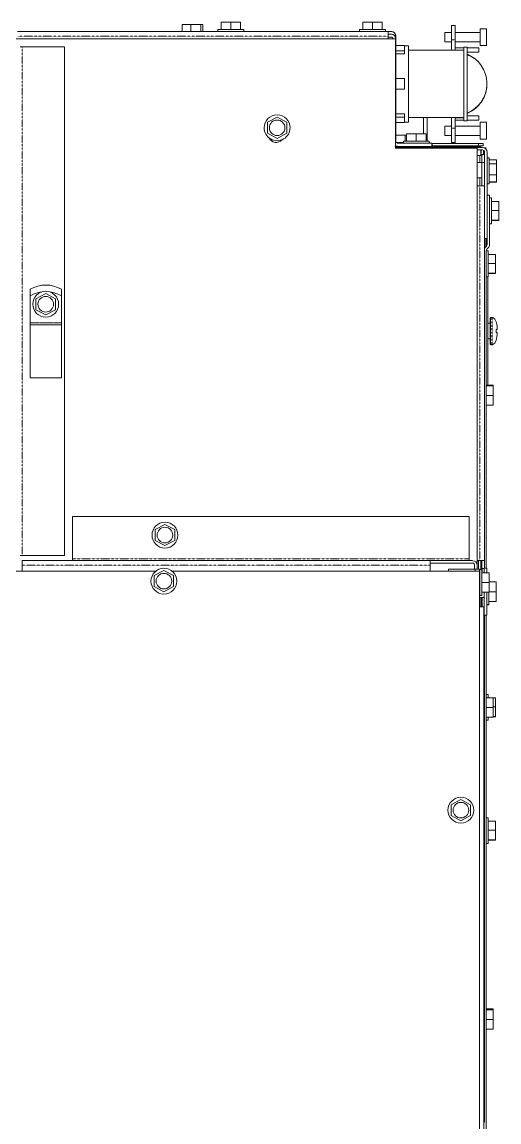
# Model space of a CAD drawing. Header units: millimetres. Extents: x 60499 to 556746, y 248297 to 497145.
# Drawn here: x 345901 to 352317, y 482103 to 496911 of the extents above; entities that cross this region are included whole.
import ezdxf

# ---------------------------------------------------------------- set-up
doc = ezdxf.new("R2010")
doc.units = ezdxf.units.MM
doc.linetypes.add('PHANTOM', pattern=[20, 10, -2, 2, -2, 2, -2])

msp = doc.modelspace()

# ---------------------------------------------------------------- linework, layer by layer
at = {"color": 7, "lineweight": 13, "ltscale": 0.003487}
msp.add_line((348056, 496878), (348173, 496878), dxfattribs=at)
at = {"color": 7, "lineweight": 13, "ltscale": 0.002843}
for p, q in [((348056, 496783), (348056, 496878)), ((348173, 496783), (348173, 496878)), ((348308, 496783), (348308, 496878)), ((348333, 496783), (348333, 496878))]:
    msp.add_line(p, q, dxfattribs=at)
at = {"color": 7, "lineweight": 13, "ltscale": 0.004004}
msp.add_line((348173, 496878), (348308, 496878), dxfattribs=at)
at = {"color": 7, "lineweight": 13, "ltscale": 0.000761738}
msp.add_line((348308, 496878), (348333, 496878), dxfattribs=at)
at = {"color": 7, "lineweight": 13, "ltscale": 0.0039}
for p, q in [((348579, 496911), (348710, 496911)), ((348710, 496911), (348841, 496911)), ((352241, 492013), (352241, 491882)), ((352241, 491882), (352241, 491751)), ((352185, 489497), (352185, 489366)), ((352185, 489366), (352185, 489235)), ((352281, 489373), (352281, 489242)), ((352281, 489242), (352281, 489111)), ((352241, 487814), (352241, 487683)), ((352241, 487683), (352241, 487552)), ((352241, 483615), (352241, 483484)), ((352241, 483484), (352241, 483353))]:
    msp.add_line(p, q, dxfattribs=at)
at = {"color": 7, "lineweight": 13, "ltscale": 0.003}
for p, q in [((348579, 496811), (348579, 496911)), ((348710, 496811), (348710, 496911)), ((348841, 496811), (348841, 496911)), ((350485, 496811), (350485, 496911)), ((350485, 496811), (350485, 496911)), ((350485, 496811), (350485, 496911)), ((350485, 496811), (350485, 496911)), ((350616, 496811), (350616, 496911)), ((350747, 496811), (350747, 496911)), ((351074, 495306), (351074, 495407)), ((351074, 495306), (351074, 495407)), ((351074, 495306), (351074, 495407)), ((351074, 495306), (351074, 495407)), ((351205, 495306), (351205, 495407)), ((351336, 495306), (351336, 495407)), ((352183, 495057), (352284, 495057)), ((352183, 495056), (352284, 495056)), ((352183, 495003), (352284, 495003)), ((352183, 494856), (352284, 494856)), ((352183, 494758), (352284, 494758)), ((352183, 494757), (352284, 494757)), ((352216, 494495), (352317, 494495)), ((352216, 494375), (352317, 494375)), ((352216, 494243), (352317, 494243)), ((352216, 494240), (352317, 494240)), ((352172, 493782), (352272, 493782)), ((352172, 493662), (352272, 493662)), ((352172, 493530), (352272, 493530)), ((352172, 493528), (352272, 493528)), ((352085, 489497), (352185, 489497)), ((352085, 489366), (352185, 489366)), ((352085, 489235), (352185, 489235)), ((352085, 489235), (352185, 489235)), ((352181, 489111), (352281, 489111)), ((352172, 486152), (352272, 486152)), ((352172, 486152), (352272, 486152)), ((352172, 486032), (352272, 486032)), ((352172, 485900), (352272, 485900)), ((352172, 485898), (352272, 485898))]:
    msp.add_line(p, q, dxfattribs=at)
at = {"color": 7, "lineweight": 13, "ltscale": 0.003901}
for p, q in [((350485, 496911), (350616, 496911)), ((351074, 495407), (351205, 495407))]:
    msp.add_line(p, q, dxfattribs=at)
at = {"color": 7, "lineweight": 13, "ltscale": 2.28281e-06}
for p, q in [((350485, 496911), (350485, 496911)), ((351074, 495407), (351074, 495407))]:
    msp.add_line(p, q, dxfattribs=at)
at = {"color": 7, "lineweight": 13, "ltscale": 0.003899}
for p, q in [((350616, 496911), (350747, 496911)), ((351205, 495407), (351336, 495407))]:
    msp.add_line(p, q, dxfattribs=at)
at = {"color": 7, "lineweight": 13, "ltscale": 0.00575}
for p, q in [((351680, 496671), (351680, 496864)), ((351728, 496864), (351728, 496671)), ((351680, 495290), (351680, 495484)), ((351728, 495484), (351728, 495290))]:
    msp.add_line(p, q, dxfattribs=at)
at = {"color": 7, "lineweight": 13, "ltscale": 0.00144}
for p, q in [((351680, 496864), (351728, 496864)), ((351728, 495290), (351680, 495290))]:
    msp.add_line(p, q, dxfattribs=at)
at = {"color": 7, "lineweight": 13, "ltscale": 0.003375}
for p, q in [((352064, 496707), (352064, 496821)), ((352148, 496707), (352148, 496821)), ((352064, 496594), (352064, 496707)), ((352148, 496594), (352148, 496707)), ((352064, 495561), (352064, 495447)), ((352148, 495561), (352148, 495447)), ((352064, 495447), (352064, 495334)), ((352148, 495447), (352148, 495334))]:
    msp.add_line(p, q, dxfattribs=at)
at = {"color": 7, "lineweight": 13, "ltscale": 0.0025}
for p, q in [((352148, 496821), (352064, 496821)), ((352148, 496594), (352064, 496594)), ((352064, 495561), (352148, 495561)), ((352064, 495334), (352148, 495334))]:
    msp.add_line(p, q, dxfattribs=at)
at = {"color": 7, "lineweight": 13, "ltscale": 0.03937}
for p, q in [((350923, 496683), (345758, 496683)), ((345841, 496782), (350826, 496782)), ((350923, 495214), (350923, 496683)), ((350931, 496683), (350931, 495304)), ((346472, 496576), (346472, 489731)), ((351846, 495582), (351846, 496573)), ((351888, 495582), (351888, 496573)), ((352023, 495214), (350923, 495214)), ((352095, 495222), (351002, 495222)), ((352023, 489601), (352023, 495214)), ((352124, 495159), (352124, 493997)), ((352157, 493997), (352157, 495159)), ((352121, 494707), (352121, 489661)), ((352190, 493914), (352190, 494578)), ((352146, 489557), (352146, 493833)), ((352169, 492024), (352169, 493481)), ((346581, 490256), (351918, 490256)), ((345901, 489660), (351393, 489660)), ((347699, 489518), (328928, 489518)), ((352057, 489518), (347920, 489518)), ((352057, 477875), (352057, 489518)), ((352112, 489040), (352112, 480872)), ((352121, 488822), (352121, 482103)), ((352146, 481998), (352146, 488927))]:
    msp.add_line(p, q, dxfattribs=at)
at = {"color": 7, "linetype": 'PHANTOM', "lineweight": 13, "ltscale": 0.03937}
for p, q in [((345841, 496720), (350826, 496720)), ((345901, 496576), (345901, 489731)), ((352059, 494707), (352059, 489661)), ((345901, 489600), (351393, 489600)), ((346581, 489686), (351918, 489686))]:
    msp.add_line(p, q, dxfattribs=at)
at = {"color": 7, "lineweight": 13, "ltscale": 0.01035}
for p, q in [((348884, 496811), (348536, 496811)), ((350790, 496811), (350442, 496811)), ((351379, 495306), (351032, 495306)), ((352085, 489192), (352085, 489540))]:
    msp.add_line(p, q, dxfattribs=at)
at = {"color": 7, "lineweight": 13, "ltscale": 0.000774954}
for p, q in [((348536, 496784), (348536, 496811)), ((348884, 496784), (348884, 496811)), ((350442, 496784), (350442, 496811)), ((350442, 496784), (350442, 496811)), ((350790, 496784), (350790, 496811)), ((345875, 496576), (345901, 496576)), ((352146, 493829), (352172, 493829)), ((352146, 493481), (352172, 493481)), ((346010, 492834), (346010, 492860)), ((346430, 492834), (346430, 492860)), ((345875, 489731), (345901, 489731)), ((352153, 489067), (352179, 489067)), ((352155, 489068), (352181, 489068)), ((352146, 487859), (352172, 487859)), ((352146, 487512), (352172, 487512)), ((352146, 486199), (352172, 486199)), ((352146, 486199), (352172, 486199)), ((352146, 485851), (352172, 485851))]:
    msp.add_line(p, q, dxfattribs=at)
at = {"color": 7, "lineweight": 13, "ltscale": 0.001516}
for p, q in [((348587, 496784), (348536, 496784)), ((348884, 496784), (348833, 496784)), ((352058, 489192), (352058, 489243)), ((352155, 489068), (352155, 489119))]:
    msp.add_line(p, q, dxfattribs=at)
at = {"color": 7, "lineweight": 13, "ltscale": 6.24769e-05}
for p, q in [((348536, 496784), (348536, 496782)), ((348587, 496784), (348587, 496782)), ((348660, 496784), (348660, 496782)), ((348701, 496784), (348701, 496782)), ((348710, 496784), (348710, 496782)), ((348718, 496784), (348718, 496782)), ((348760, 496784), (348760, 496782)), ((348833, 496784), (348833, 496782)), ((348884, 496784), (348884, 496782)), ((350442, 496784), (350442, 496782)), ((350442, 496784), (350442, 496782)), ((350493, 496784), (350493, 496782)), ((350566, 496784), (350566, 496782)), ((350608, 496784), (350608, 496782)), ((350616, 496784), (350616, 496782)), ((350624, 496784), (350624, 496782)), ((350666, 496784), (350666, 496782)), ((350739, 496784), (350739, 496782)), ((350790, 496784), (350790, 496782)), ((351031, 495280), (351031, 495278)), ((351032, 495280), (351032, 495278)), ((351082, 495280), (351082, 495278)), ((351155, 495280), (351155, 495278)), ((351197, 495280), (351197, 495278)), ((351205, 495280), (351205, 495278)), ((351214, 495280), (351214, 495278)), ((351255, 495280), (351255, 495278)), ((351328, 495280), (351328, 495278)), ((351379, 495280), (351379, 495278)), ((352058, 489540), (352056, 489540)), ((352058, 489489), (352056, 489489)), ((352058, 489416), (352056, 489416)), ((352058, 489374), (352056, 489374)), ((352058, 489366), (352056, 489366)), ((352058, 489358), (352056, 489358)), ((352058, 489316), (352056, 489316)), ((352058, 489243), (352056, 489243)), ((352058, 489192), (352056, 489192))]:
    msp.add_line(p, q, dxfattribs=at)
at = {"color": 7, "lineweight": 13, "ltscale": 0.003659}
for p, q in [((348710, 496784), (348587, 496784)), ((348833, 496784), (348710, 496784)), ((350739, 496784), (350616, 496784)), ((351328, 495280), (351205, 495280)), ((352058, 489366), (352058, 489489)), ((352058, 489243), (352058, 489366))]:
    msp.add_line(p, q, dxfattribs=at)
at = {"color": 7, "lineweight": 13, "ltscale": 0.001518}
for p, q in [((350493, 496784), (350442, 496784)), ((350493, 496782), (350442, 496782)), ((351082, 495280), (351032, 495280)), ((351082, 495278), (351032, 495278))]:
    msp.add_line(p, q, dxfattribs=at)
at = {"color": 7, "lineweight": 13, "ltscale": 0.00366}
for p, q in [((350616, 496784), (350493, 496784)), ((351205, 495280), (351082, 495280))]:
    msp.add_line(p, q, dxfattribs=at)
at = {"color": 7, "lineweight": 13, "ltscale": 0.002172}
for p, q in [((350566, 496782), (350493, 496782)), ((351155, 495278), (351082, 495278))]:
    msp.add_line(p, q, dxfattribs=at)
at = {"color": 7, "lineweight": 13, "ltscale": 0.000248706}
for p, q in [((350616, 496782), (350608, 496782)), ((351205, 495278), (351197, 495278))]:
    msp.add_line(p, q, dxfattribs=at)
at = {"color": 7, "lineweight": 13, "ltscale": 0.000245703}
for p, q in [((350624, 496782), (350616, 496782)), ((351214, 495278), (351205, 495278))]:
    msp.add_line(p, q, dxfattribs=at)
at = {"color": 7, "lineweight": 13, "ltscale": 0.002174}
for p, q in [((350739, 496782), (350666, 496782)), ((351328, 495278), (351255, 495278))]:
    msp.add_line(p, q, dxfattribs=at)
at = {"color": 7, "lineweight": 13, "ltscale": 0.001514}
for p, q in [((350790, 496784), (350739, 496784)), ((350790, 496782), (350739, 496782)), ((351379, 495280), (351328, 495280)), ((351379, 495278), (351328, 495278))]:
    msp.add_line(p, q, dxfattribs=at)
at = {"color": 7, "lineweight": 13, "ltscale": 0.00126}
for p, q in [((350826, 496782), (350868, 496782)), ((350826, 496749), (350868, 496749))]:
    msp.add_line(p, q, dxfattribs=at)
at = {"color": 7, "lineweight": 13, "ltscale": 0.00115}
for p, q in [((350864, 496749), (350826, 496749)), ((350864, 496709), (350826, 496709))]:
    msp.add_line(p, q, dxfattribs=at)
at = {"color": 7, "lineweight": 13, "ltscale": 0.001087}
msp.add_line((350826, 496683), (350826, 496720), dxfattribs=at)
at = {"color": 7, "lineweight": 13, "ltscale": 0.000922376}
msp.add_line((350931, 496689), (350931, 496720), dxfattribs=at)
at = {"color": 7, "lineweight": 13, "ltscale": 0.001875}
for p, q in [((351588, 496707), (351588, 496770)), ((351588, 496644), (351588, 496707)), ((351588, 495510), (351588, 495447)), ((351588, 495447), (351588, 495384))]:
    msp.add_line(p, q, dxfattribs=at)
at = {"color": 7, "lineweight": 13, "ltscale": 0.002735}
for p, q in [((351680, 496770), (351588, 496770)), ((351680, 496644), (351588, 496644)), ((351588, 495510), (351680, 495510)), ((351588, 495384), (351680, 495384))]:
    msp.add_line(p, q, dxfattribs=at)
at = {"color": 7, "lineweight": 13, "ltscale": 0.004173}
for p, q in [((351680, 496671), (351680, 496531)), ((351680, 495624), (351680, 495484))]:
    msp.add_line(p, q, dxfattribs=at)
at = {"color": 7, "linetype": 'PHANTOM', "lineweight": 13, "ltscale": 0.00144}
for p, q in [((351728, 496671), (351680, 496671)), ((351680, 495484), (351728, 495484))]:
    msp.add_line(p, q, dxfattribs=at)
at = {"color": 7, "lineweight": 13, "ltscale": 0.01}
for p, q in [((352064, 496770), (351728, 496770)), ((352064, 496644), (351728, 496644)), ((351728, 495510), (352064, 495510)), ((351728, 495384), (352064, 495384))]:
    msp.add_line(p, q, dxfattribs=at)
at = {"color": 7, "lineweight": 13, "ltscale": 0.00315}
for p, q in [((351728, 496565), (351728, 496671)), ((351728, 495484), (351728, 495589))]:
    msp.add_line(p, q, dxfattribs=at)
at = {"color": 7, "lineweight": 13, "ltscale": 0.016985}
for p, q in [((345901, 496576), (346472, 496576)), ((346581, 489686), (346581, 490256)), ((351918, 490256), (351918, 489686)), ((346472, 489731), (345901, 489731)), ((351393, 489660), (351963, 489660)), ((351393, 489626), (351963, 489626))]:
    msp.add_line(p, q, dxfattribs=at)
at = {"color": 7, "lineweight": 13, "ltscale": 0.0035}
for p, q in [((351048, 496596), (350931, 496596)), ((351048, 496596), (350931, 496596)), ((351048, 496525), (350931, 496525)), ((350931, 496481), (351048, 496481)), ((351048, 496149), (350931, 496149)), ((351048, 496006), (350931, 496006)), ((351048, 495674), (350931, 495674)), ((351048, 495630), (350931, 495630)), ((351048, 495559), (350931, 495559))]:
    msp.add_line(p, q, dxfattribs=at)
at = {"color": 7, "lineweight": 13, "ltscale": 0.002125}
for p, q in [((351048, 496525), (351048, 496596)), ((351048, 495559), (351048, 495630))]:
    msp.add_line(p, q, dxfattribs=at)
at = {"color": 7, "lineweight": 13, "ltscale": 0.0015}
for p, q in [((351099, 496590), (351048, 496590)), ((351099, 495565), (351048, 495565))]:
    msp.add_line(p, q, dxfattribs=at)
at = {"color": 7, "lineweight": 13, "ltscale": 0.001299}
for p, q in [((351048, 496481), (351048, 496525)), ((351048, 495630), (351048, 495674))]:
    msp.add_line(p, q, dxfattribs=at)
at = {"color": 7, "lineweight": 13, "ltscale": 0.018159}
msp.add_line((351099, 496590), (351099, 495980), dxfattribs=at)
at = {"color": 7, "lineweight": 13, "ltscale": 0.01875}
for p, q in [((351099, 496531), (351728, 496531)), ((351099, 495624), (351728, 495624))]:
    msp.add_line(p, q, dxfattribs=at)
at = {"color": 7, "lineweight": 13, "ltscale": 0.001}
for p, q in [((351728, 496532), (351728, 496565)), ((351728, 495623), (351728, 495589)), ((352043, 495277), (352043, 495243)), ((352103, 495277), (352103, 495243))]:
    msp.add_line(p, q, dxfattribs=at)
at = {"color": 7, "lineweight": 13, "ltscale": 0.003495}
for p, q in [((351846, 496565), (351728, 496565)), ((351728, 496531), (351846, 496531)), ((351846, 495624), (351728, 495624)), ((351728, 495589), (351846, 495589))]:
    msp.add_line(p, q, dxfattribs=at)
at = {"color": 7, "lineweight": 13, "ltscale": 0.001023}
for p, q in [((351728, 496565), (351728, 496531)), ((351728, 495624), (351728, 495589))]:
    msp.add_line(p, q, dxfattribs=at)
at = {"color": 7, "lineweight": 13, "ltscale": 2.25878e-05}
for p, q in [((351728, 496532), (351728, 496531)), ((351728, 495624), (351728, 495623))]:
    msp.add_line(p, q, dxfattribs=at)
at = {"color": 7, "lineweight": 13, "ltscale": 0.003498}
msp.add_line((351846, 496532), (351728, 496532), dxfattribs=at)
at = {"color": 7, "lineweight": 13, "ltscale": 0.00125}
for p, q in [((351846, 496573), (351888, 496573)), ((351888, 495582), (351846, 495582))]:
    msp.add_line(p, q, dxfattribs=at)
at = {"color": 7, "lineweight": 13, "ltscale": 0.003376}
msp.add_line((352001, 496565), (351888, 496565), dxfattribs=at)
at = {"color": 7, "lineweight": 13, "ltscale": 0.004745}
for p, q in [((352047, 496565), (351888, 496565)), ((351888, 496505), (352047, 496505)), ((352047, 495650), (351888, 495650)), ((351888, 495589), (352047, 495589))]:
    msp.add_line(p, q, dxfattribs=at)
at = {"color": 7, "lineweight": 13, "ltscale": 0.001794}
for p, q in [((352047, 496565), (352047, 496505)), ((352047, 495650), (352047, 495589))]:
    msp.add_line(p, q, dxfattribs=at)
at = {"color": 7, "lineweight": 13, "ltscale": 0.00425}
msp.add_line((351048, 496149), (351048, 496006), dxfattribs=at)
at = {"color": 7, "lineweight": 13, "ltscale": 0.00052498}
msp.add_line((352156, 496077), (352156, 496095), dxfattribs=at)
at = {"color": 7, "lineweight": 13, "ltscale": 0.000955781}
msp.add_line((352156, 496095), (352156, 496063), dxfattribs=at)
at = {"color": 7, "lineweight": 13, "ltscale": 0.000430974}
msp.add_line((352156, 496063), (352156, 496077), dxfattribs=at)
at = {"color": 7, "lineweight": 13, "ltscale": 0.012341}
msp.add_line((351099, 495980), (351099, 495565), dxfattribs=at)
at = {"color": 7, "lineweight": 13, "ltscale": 0.004405}
for p, q in [((349333, 495629), (349202, 495561)), ((349202, 495561), (349202, 495413)), ((349202, 495561), (349202, 495413)), ((349464, 495561), (349333, 495629)), ((349464, 495413), (349464, 495561)), ((349202, 495413), (349333, 495344)), ((349333, 495344), (349464, 495413)), ((346220, 493255), (346089, 493186)), ((346089, 493186), (346089, 493038)), ((346351, 493186), (346220, 493255)), ((346351, 493038), (346351, 493186)), ((346089, 493038), (346220, 492969)), ((346220, 492969), (346351, 493038)), ((347824, 490147), (347693, 490078)), ((347693, 490078), (347693, 489930)), ((347955, 490078), (347824, 490147)), ((347955, 489930), (347955, 490078)), ((347693, 489930), (347824, 489862)), ((347824, 489862), (347955, 489930)), ((347810, 489527), (347679, 489458)), ((347679, 489458), (347679, 489310)), ((347941, 489458), (347810, 489527)), ((347941, 489310), (347941, 489458)), ((347679, 489310), (347810, 489241)), ((347810, 489241), (347941, 489310)), ((351805, 486444), (351674, 486375)), ((351674, 486375), (351674, 486227)), ((351936, 486375), (351805, 486444)), ((351936, 486227), (351936, 486375)), ((351674, 486227), (351805, 486158)), ((351805, 486158), (351936, 486227))]:
    msp.add_line(p, q, dxfattribs=at)
at = {"color": 7, "lineweight": 13, "ltscale": 0.006462}
msp.add_line((351301, 495407), (351301, 495624), dxfattribs=at)
at = {"color": 7, "lineweight": 13, "ltscale": 0.006463}
msp.add_line((351303, 495407), (351303, 495624), dxfattribs=at)
at = {"color": 7, "lineweight": 13, "ltscale": 0.008667}
msp.add_line((351353, 495333), (351353, 495624), dxfattribs=at)
at = {"color": 7, "lineweight": 13, "ltscale": 0.003496}
msp.add_line((351728, 495623), (351846, 495623), dxfattribs=at)
at = {"color": 7, "lineweight": 13, "ltscale": 0.003763}
msp.add_line((350931, 495388), (351057, 495388), dxfattribs=at)
at = {"color": 7, "lineweight": 13, "ltscale": 0.002458}
msp.add_line((351057, 495306), (351057, 495388), dxfattribs=at)
at = {"color": 7, "lineweight": 13, "ltscale": 0.000509608}
msp.add_line((351057, 495388), (351074, 495388), dxfattribs=at)
at = {"color": 7, "lineweight": 13, "ltscale": 0.000282648}
msp.add_line((351336, 495388), (351346, 495388), dxfattribs=at)
at = {"color": 7, "lineweight": 13, "ltscale": 0.002445}
msp.add_line((351346, 495306), (351346, 495388), dxfattribs=at)
at = {"color": 7, "lineweight": 13, "ltscale": 0.000449473}
msp.add_line((350938, 495229), (350923, 495229), dxfattribs=at)
at = {"color": 7, "lineweight": 13, "ltscale": 0.002376}
msp.add_line((351002, 495222), (350923, 495222), dxfattribs=at)
at = {"color": 7, "lineweight": 13, "ltscale": 0.00283}
msp.add_line((351031, 495288), (350936, 495288), dxfattribs=at)
at = {"color": 7, "lineweight": 13, "ltscale": 0.01365}
for p, q in [((350957, 495278), (351415, 495278)), ((350957, 495237), (351415, 495237))]:
    msp.add_line(p, q, dxfattribs=at)
at = {"color": 7, "lineweight": 13, "ltscale": 0.004944}
msp.add_line((350960, 495226), (351126, 495226), dxfattribs=at)
at = {"color": 7, "lineweight": 13, "ltscale": 0.000118706}
msp.add_line((350965, 495222), (350965, 495226), dxfattribs=at)
at = {"color": 7, "lineweight": 13, "ltscale": 0.000119788}
msp.add_line((350978, 495226), (350978, 495222), dxfattribs=at)
at = {"color": 7, "lineweight": 13, "ltscale": 0.000249667}
msp.add_line((351002, 495222), (351002, 495214), dxfattribs=at)
at = {"color": 7, "lineweight": 13, "ltscale": 0.000775074}
for p, q in [((351031, 495280), (351031, 495306)), ((351032, 495280), (351032, 495306)), ((351379, 495280), (351379, 495306)), ((346581, 489660), (346581, 489686)), ((351918, 489660), (351918, 489686))]:
    msp.add_line(p, q, dxfattribs=at)
at = {"color": 7, "lineweight": 13, "ltscale": 0.000462449}
for p, q in [((351126, 495237), (351126, 495222)), ((351126, 495237), (351126, 495222)), ((351285, 495237), (351285, 495222))]:
    msp.add_line(p, q, dxfattribs=at)
at = {"color": 7, "lineweight": 13, "ltscale": 0.004091}
msp.add_line((351285, 495226), (351422, 495226), dxfattribs=at)
at = {"color": 7, "lineweight": 13, "ltscale": 0.000112579}
for p, q in [((351294, 495226), (351294, 495222)), ((351353, 495222), (351353, 495226))]:
    msp.add_line(p, q, dxfattribs=at)
at = {"color": 7, "lineweight": 13, "ltscale": 0.000117625}
msp.add_line((351301, 495222), (351301, 495226), dxfattribs=at)
at = {"color": 7, "lineweight": 13, "ltscale": 0.000112699}
msp.add_line((351303, 495222), (351303, 495226), dxfattribs=at)
at = {"color": 7, "lineweight": 13, "ltscale": 0.000218189}
msp.add_line((351346, 495333), (351353, 495333), dxfattribs=at)
at = {"color": 7, "lineweight": 13, "ltscale": 0.000795139}
msp.add_line((351353, 495306), (351353, 495333), dxfattribs=at)
at = {"color": 7, "lineweight": 13, "ltscale": 0.00028397}
msp.add_line((351389, 495287), (351379, 495287), dxfattribs=at)
at = {"color": 7, "lineweight": 13, "ltscale": 0.000282468}
msp.add_line((351389, 495278), (351389, 495287), dxfattribs=at)
at = {"color": 7, "lineweight": 13, "ltscale": 0.0012}
for p, q in [((351415, 495237), (351415, 495278)), ((352172, 487512), (352172, 487552))]:
    msp.add_line(p, q, dxfattribs=at)
at = {"color": 7, "lineweight": 13, "ltscale": 0.018681}
msp.add_line((352043, 495277), (351415, 495277), dxfattribs=at)
at = {"color": 7, "lineweight": 13, "ltscale": 0.000202029}
msp.add_line((351415, 495259), (351422, 495259), dxfattribs=at)
at = {"color": 7, "lineweight": 13, "ltscale": 0.000990019}
for p, q in [((351422, 495259), (351422, 495226)), ((352121, 495127), (352088, 495127)), ((352121, 495022), (352088, 495022)), ((352157, 494578), (352190, 494578))]:
    msp.add_line(p, q, dxfattribs=at)
at = {"color": 7, "lineweight": 13, "ltscale": 0.018479}
msp.add_line((351422, 495243), (352043, 495243), dxfattribs=at)
at = {"color": 7, "lineweight": 13, "ltscale": 8.99908e-05}
msp.add_line((351440, 495231), (351440, 495234), dxfattribs=at)
at = {"color": 7, "lineweight": 13, "ltscale": 0.016975}
for p, q in [((352011, 495234), (351440, 495234)), ((352011, 495231), (351440, 495231))]:
    msp.add_line(p, q, dxfattribs=at)
at = {"color": 7, "lineweight": 13, "ltscale": 0.000275379}
msp.add_line((351440, 495222), (351440, 495231), dxfattribs=at)
at = {"color": 7, "linetype": 'PHANTOM', "lineweight": 13, "ltscale": 0.000275379}
msp.add_line((352011, 495231), (352011, 495222), dxfattribs=at)
at = {"color": 7, "lineweight": 13, "ltscale": 0.00186}
msp.add_line((352011, 495231), (352073, 495231), dxfattribs=at)
at = {"color": 7, "lineweight": 13, "ltscale": 4.95224e-05}
msp.add_line((352024, 495233), (352023, 495231), dxfattribs=at)
at = {"color": 7, "lineweight": 13, "ltscale": 0.002136}
msp.add_line((352095, 495189), (352023, 495189), dxfattribs=at)
at = {"color": 7, "lineweight": 13, "ltscale": 0.000354557}
msp.add_line((352029, 495232), (352029, 495243), dxfattribs=at)
at = {"color": 7, "lineweight": 13, "ltscale": 0.0018}
for p, q in [((352043, 495277), (352103, 495277)), ((352043, 495243), (352103, 495243))]:
    msp.add_line(p, q, dxfattribs=at)
at = {"color": 7, "lineweight": 13, "ltscale": 0.000275383}
msp.add_line((352073, 495222), (352073, 495231), dxfattribs=at)
at = {"color": 7, "lineweight": 13, "ltscale": 0.000509668}
msp.add_line((352073, 495172), (352073, 495189), dxfattribs=at)
at = {"color": 7, "linetype": 'PHANTOM', "lineweight": 13, "ltscale": 0.002194}
msp.add_line((352077, 495188), (352077, 495115), dxfattribs=at)
at = {"color": 7, "lineweight": 13, "ltscale": 0.000668683}
msp.add_line((352140, 495217), (352118, 495217), dxfattribs=at)
at = {"color": 7, "lineweight": 13, "ltscale": 0.000458364}
msp.add_line((352140, 495217), (352140, 495202), dxfattribs=at)
at = {"color": 7, "lineweight": 13, "ltscale": 0.001111}
msp.add_line((352060, 495115), (352023, 495115), dxfattribs=at)
at = {"color": 7, "lineweight": 13, "ltscale": 0.000834968}
msp.add_line((352088, 495115), (352060, 495115), dxfattribs=at)
at = {"color": 7, "linetype": 'PHANTOM', "lineweight": 13, "ltscale": 0.002841}
msp.add_line((352060, 495020), (352060, 495115), dxfattribs=at)
at = {"color": 7, "lineweight": 13, "ltscale": 0.001684}
msp.add_line((352073, 495172), (352073, 495115), dxfattribs=at)
at = {"color": 7, "lineweight": 13, "ltscale": 0.000352033}
msp.add_line((352087, 495115), (352087, 495127), dxfattribs=at)
at = {"color": 7, "lineweight": 13, "ltscale": 4.92607e-05}
msp.add_line((352088, 495127), (352087, 495127), dxfattribs=at)
at = {"color": 7, "lineweight": 13, "ltscale": 0.003125}
for p, q in [((352088, 495022), (352088, 495127)), ((352121, 495022), (352121, 495127)), ((352088, 489556), (352088, 489661)), ((352121, 489556), (352121, 489661)), ((352121, 488822), (352121, 488927))]:
    msp.add_line(p, q, dxfattribs=at)
at = {"color": 7, "lineweight": 13, "ltscale": 0.001732}
msp.add_line((352107, 495185), (352107, 495127), dxfattribs=at)
at = {"color": 7, "lineweight": 13, "ltscale": 3.96488e-05}
msp.add_line((352123, 495115), (352121, 495115), dxfattribs=at)
at = {"color": 7, "lineweight": 13, "ltscale": 0.001312}
msp.add_line((352122, 495159), (352122, 495115), dxfattribs=at)
at = {"color": 7, "lineweight": 13, "ltscale": 0.003828}
msp.add_line((352123, 495115), (352123, 494986), dxfattribs=at)
at = {"color": 7, "lineweight": 13, "ltscale": 0.000775014}
for p, q in [((352157, 495081), (352183, 495081)), ((352157, 495081), (352183, 495081)), ((352157, 494733), (352183, 494733)), ((352190, 494542), (352216, 494542)), ((352190, 494194), (352216, 494194)), ((352058, 489540), (352085, 489540)), ((352058, 489192), (352085, 489192))]:
    msp.add_line(p, q, dxfattribs=at)
at = {"color": 7, "lineweight": 13, "ltscale": 0.000345906}
msp.add_line((352183, 495081), (352183, 495069), dxfattribs=at)
at = {"color": 7, "lineweight": 13, "ltscale": 0.010004}
msp.add_line((352183, 494733), (352183, 495069), dxfattribs=at)
at = {"color": 7, "lineweight": 13, "ltscale": 4.20518e-05}
msp.add_line((352284, 495057), (352284, 495056), dxfattribs=at)
at = {"color": 7, "lineweight": 13, "ltscale": 0.001583}
msp.add_line((352284, 495056), (352284, 495003), dxfattribs=at)
at = {"color": 7, "lineweight": 13, "ltscale": 0.001946}
for p, q in [((352088, 495020), (352023, 495020)), ((352088, 494815), (352023, 494815))]:
    msp.add_line(p, q, dxfattribs=at)
at = {"color": 7, "lineweight": 13, "ltscale": 0.009375}
for p, q in [((352088, 494707), (352088, 495022)), ((352121, 494707), (352121, 495022)), ((346010, 492793), (346010, 492479))]:
    msp.add_line(p, q, dxfattribs=at)
at = {"color": 7, "lineweight": 13, "ltscale": 7.49723e-05}
for p, q in [((352124, 494986), (352121, 494986)), ((352124, 494828), (352121, 494828)), ((352124, 494447), (352121, 494447)), ((352124, 494288), (352121, 494288))]:
    msp.add_line(p, q, dxfattribs=at)
at = {"color": 7, "lineweight": 13, "ltscale": 3.50231e-05}
for p, q in [((352124, 494986), (352123, 494986)), ((352124, 494828), (352123, 494828))]:
    msp.add_line(p, q, dxfattribs=at)
at = {"color": 7, "lineweight": 13, "ltscale": 0.004375}
msp.add_line((352284, 495003), (352284, 494856), dxfattribs=at)
at = {"color": 7, "linetype": 'PHANTOM', "lineweight": 13, "ltscale": 0.0032}
msp.add_line((352060, 494707), (352060, 494815), dxfattribs=at)
at = {"color": 7, "lineweight": 13, "ltscale": 0.011325}
msp.add_line((352123, 494828), (352123, 494447), dxfattribs=at)
at = {"color": 7, "lineweight": 13, "ltscale": 0.002951}
for p, q in [((352183, 494756), (352282, 494756)), ((352216, 494240), (352316, 494240)), ((352172, 493527), (352271, 493527)), ((352172, 485898), (352271, 485898))]:
    msp.add_line(p, q, dxfattribs=at)
at = {"color": 7, "lineweight": 13, "ltscale": 7.20888e-06}
for p, q in [((352282, 494757), (352282, 494756)), ((352271, 493528), (352271, 493527)), ((352271, 487558), (352271, 487558)), ((352271, 485898), (352271, 485898))]:
    msp.add_line(p, q, dxfattribs=at)
at = {"color": 7, "lineweight": 13, "ltscale": 0.002903}
msp.add_line((352284, 494856), (352284, 494758), dxfattribs=at)
at = {"color": 7, "lineweight": 13, "ltscale": 4.1451e-05}
msp.add_line((352284, 494758), (352284, 494757), dxfattribs=at)
at = {"color": 7, "lineweight": 13, "ltscale": 0.001071}
for p, q in [((352059, 494707), (352023, 494707)), ((352023, 489661), (352059, 489661))]:
    msp.add_line(p, q, dxfattribs=at)
at = {"color": 7, "lineweight": 13, "ltscale": 0.001865}
for p, q in [((352059, 494707), (352121, 494707)), ((352059, 489661), (352121, 489661))]:
    msp.add_line(p, q, dxfattribs=at)
at = {"color": 7, "lineweight": 13, "ltscale": 0.000725694}
for p, q in [((352157, 494733), (352182, 494733)), ((352190, 494194), (352215, 494194)), ((352146, 485851), (352170, 485851))]:
    msp.add_line(p, q, dxfattribs=at)
at = {"color": 7, "lineweight": 13, "ltscale": 7.68947e-06}
for p, q in [((352182, 494733), (352182, 494733)), ((352215, 494194), (352215, 494194)), ((352170, 493481), (352170, 493481)), ((352153, 489067), (352153, 489068)), ((352179, 489068), (352179, 489067)), ((352170, 487511), (352170, 487512)), ((352170, 485851), (352170, 485851))]:
    msp.add_line(p, q, dxfattribs=at)
at = {"color": 7, "lineweight": 13, "ltscale": 0.007516}
for p, q in [((352216, 494542), (352216, 494289)), ((352172, 493829), (352172, 493576)), ((352172, 486199), (352172, 485947))]:
    msp.add_line(p, q, dxfattribs=at)
at = {"color": 7, "lineweight": 13, "ltscale": 0.003591}
for p, q in [((352317, 494495), (352317, 494375)), ((352272, 493782), (352272, 493662)), ((352272, 487813), (352272, 487692)), ((352272, 486152), (352272, 486032))]:
    msp.add_line(p, q, dxfattribs=at)
at = {"color": 7, "lineweight": 13, "ltscale": 0.003928}
for p, q in [((352317, 494375), (352317, 494243)), ((352272, 493662), (352272, 493530)), ((352272, 487692), (352272, 487560)), ((352272, 486032), (352272, 485900))]:
    msp.add_line(p, q, dxfattribs=at)
at = {"color": 7, "lineweight": 13, "ltscale": 0.012545}
msp.add_line((352123, 494288), (352123, 493867), dxfattribs=at)
at = {"color": 7, "lineweight": 13, "ltscale": 0.002834}
for p, q in [((352216, 494194), (352216, 494289)), ((352172, 493481), (352172, 493576)), ((352172, 485851), (352172, 485947))]:
    msp.add_line(p, q, dxfattribs=at)
at = {"color": 7, "lineweight": 13, "ltscale": 7.32902e-06}
msp.add_line((352316, 494240), (352316, 494240), dxfattribs=at)
at = {"color": 7, "lineweight": 13, "ltscale": 6.15157e-05}
for p, q in [((352317, 494243), (352317, 494240)), ((352272, 485900), (352272, 485898))]:
    msp.add_line(p, q, dxfattribs=at)
at = {"color": 7, "lineweight": 13, "ltscale": 3.49631e-05}
msp.add_line((352124, 493996), (352123, 493996), dxfattribs=at)
at = {"color": 7, "lineweight": 13, "ltscale": 0.000989959}
for p, q in [((352157, 493997), (352124, 493997)), ((352152, 489557), (352119, 489557)), ((352152, 488927), (352119, 488927))]:
    msp.add_line(p, q, dxfattribs=at)
at = {"color": 7, "lineweight": 13, "ltscale": 0.000835896}
for p, q in [((352128, 493875), (352148, 493895)), ((352130, 493875), (352150, 493895))]:
    msp.add_line(p, q, dxfattribs=at)
at = {"color": 7, "lineweight": 13, "ltscale": 0.003243}
msp.add_line((352140, 493996), (352140, 493887), dxfattribs=at)
at = {"color": 7, "lineweight": 13, "ltscale": 0.000835981}
msp.add_line((352153, 493852), (352173, 493872), dxfattribs=at)
at = {"color": 7, "lineweight": 13, "ltscale": 0.002476}
msp.add_line((352156, 493913), (352156, 493997), dxfattribs=at)
at = {"color": 7, "lineweight": 13, "ltscale": 0.002469}
msp.add_line((352157, 493914), (352157, 493997), dxfattribs=at)
at = {"color": 7, "lineweight": 13, "ltscale": 1.82625e-05}
msp.add_line((352169, 493481), (352170, 493481), dxfattribs=at)
at = {"color": 7, "lineweight": 13, "ltscale": 6.16359e-05}
for p, q in [((352272, 493530), (352272, 493528)), ((352272, 487560), (352272, 487558))]:
    msp.add_line(p, q, dxfattribs=at)
at = {"color": 7, "lineweight": 13, "ltscale": 0.0027}
for p, q in [((346010, 493314), (346010, 493223)), ((346430, 493314), (346430, 493223))]:
    msp.add_line(p, q, dxfattribs=at)
at = {"color": 7, "lineweight": 13, "ltscale": 0.010825}
for p, q in [((346010, 492860), (346010, 493223)), ((346430, 492860), (346430, 493223))]:
    msp.add_line(p, q, dxfattribs=at)
at = {"color": 7, "linetype": 'PHANTOM', "lineweight": 13, "ltscale": 0.0125}
msp.add_line((346430, 492860), (346010, 492860), dxfattribs=at)
at = {"color": 7, "lineweight": 13, "ltscale": 0.018053}
for p, q in [((346010, 492834), (346010, 492227)), ((346430, 492834), (346430, 492227))]:
    msp.add_line(p, q, dxfattribs=at)
at = {"color": 7, "lineweight": 13, "ltscale": 0.0125}
for p, q in [((346430, 492834), (346010, 492834)), ((346010, 492123), (346430, 492123))]:
    msp.add_line(p, q, dxfattribs=at)
at = {"color": 7, "lineweight": 13, "ltscale": 0.000912464}
for p, q in [((352200, 492856), (352169, 492856)), ((352200, 492646), (352169, 492646))]:
    msp.add_line(p, q, dxfattribs=at)
at = {"color": 7, "lineweight": 13, "ltscale": 0.00208}
msp.add_line((352198, 492856), (352198, 492926), dxfattribs=at)
at = {"color": 7, "lineweight": 13, "ltscale": 0.010425}
msp.add_line((352200, 492576), (352200, 492926), dxfattribs=at)
at = {"color": 7, "linetype": 'PHANTOM', "lineweight": 13, "ltscale": 0.010925}
for p, q in [((352208, 492568), (352208, 492935)), ((352226, 492568), (352226, 492935))]:
    msp.add_line(p, q, dxfattribs=at)
at = {"color": 7, "lineweight": 13, "ltscale": 0.000525047}
for p, q in [((352208, 492935), (352226, 492935)), ((352207, 492567), (352224, 492567)), ((352208, 492568), (352226, 492568))]:
    msp.add_line(p, q, dxfattribs=at)
at = {"color": 7, "lineweight": 13, "ltscale": 1.45379e-05}
for p, q in [((352278, 492875), (352279, 492875)), ((352279, 492627), (352278, 492627))]:
    msp.add_line(p, q, dxfattribs=at)
at = {"color": 7, "lineweight": 13, "ltscale": 0.000445869}
for p, q in [((352278, 492770), (352293, 492770)), ((352293, 492732), (352278, 492732))]:
    msp.add_line(p, q, dxfattribs=at)
at = {"color": 7, "lineweight": 13, "ltscale": 4.56562e-06}
msp.add_line((352292, 492770), (352292, 492770), dxfattribs=at)
at = {"color": 7, "lineweight": 13, "ltscale": 0.000863143}
msp.add_line((352198, 492646), (352169, 492646), dxfattribs=at)
at = {"color": 7, "lineweight": 13, "ltscale": 0.002095}
msp.add_line((352198, 492576), (352198, 492646), dxfattribs=at)
at = {"color": 7, "linetype": 'PHANTOM', "lineweight": 13, "ltscale": 1.24954e-05}
msp.add_line((352207, 492567), (352207, 492568), dxfattribs=at)
at = {"color": 7, "linetype": 'PHANTOM', "lineweight": 13, "ltscale": 7.80962e-06}
msp.add_line((352224, 492567), (352224, 492568), dxfattribs=at)
at = {"color": 7, "lineweight": 13, "ltscale": 0.003097}
for p, q in [((346010, 492227), (346010, 492123)), ((346430, 492227), (346430, 492123))]:
    msp.add_line(p, q, dxfattribs=at)
at = {"color": 7, "lineweight": 13, "ltscale": 0.001897}
msp.add_line((346010, 492227), (346010, 492164), dxfattribs=at)
at = {"color": 7, "lineweight": 13, "ltscale": 0.002847}
for p, q in [((352146, 492024), (352241, 492024)), ((352146, 483627), (352241, 483627))]:
    msp.add_line(p, q, dxfattribs=at)
at = {"color": 7, "lineweight": 13, "ltscale": 0.002848}
for p, q in [((352146, 492013), (352241, 492013)), ((352146, 491882), (352241, 491882)), ((352146, 491751), (352241, 491751)), ((352146, 487814), (352241, 487814)), ((352146, 487683), (352241, 487683)), ((352146, 487552), (352241, 487552)), ((352146, 483615), (352241, 483615)), ((352146, 483484), (352241, 483484)), ((352146, 483353), (352241, 483353))]:
    msp.add_line(p, q, dxfattribs=at)
at = {"color": 7, "lineweight": 13, "ltscale": 0.000342902}
msp.add_line((352241, 492024), (352241, 492013), dxfattribs=at)
at = {"color": 7, "lineweight": 13, "ltscale": 0.001765}
for p, q in [((345901, 489600), (345901, 489660)), ((351393, 489600), (351393, 489660))]:
    msp.add_line(p, q, dxfattribs=at)
at = {"color": 7, "lineweight": 13, "ltscale": 0.002443}
for p, q in [((345901, 489600), (345901, 489518)), ((351393, 489518), (351393, 489600))]:
    msp.add_line(p, q, dxfattribs=at)
at = {"color": 7, "lineweight": 13, "ltscale": 0.001658}
for p, q in [((351990, 489600), (351990, 489545)), ((352023, 489600), (352023, 489545)), ((352057, 489040), (352112, 489040))]:
    msp.add_line(p, q, dxfattribs=at)
at = {"color": 7, "lineweight": 13, "ltscale": 0.003475}
msp.add_line((352041, 489661), (352041, 489545), dxfattribs=at)
at = {"color": 7, "lineweight": 13, "ltscale": 0.003617}
msp.add_line((352075, 489540), (352075, 489661), dxfattribs=at)
at = {"color": 7, "lineweight": 13, "ltscale": 0.010725}
msp.add_line((351997, 489545), (351636, 489545), dxfattribs=at)
at = {"color": 7, "lineweight": 13, "ltscale": 0.000784566}
for p, q in [((351636, 489518), (351636, 489545)), ((352056, 489518), (352056, 489545))]:
    msp.add_line(p, q, dxfattribs=at)
at = {"color": 7, "linetype": 'PHANTOM', "lineweight": 13, "ltscale": 0.000784566}
msp.add_line((351997, 489518), (351997, 489545), dxfattribs=at)
at = {"color": 7, "lineweight": 13, "ltscale": 0.001775}
msp.add_line((352056, 489545), (351997, 489545), dxfattribs=at)
at = {"color": 7, "lineweight": 13, "ltscale": 0.001515}
msp.add_line((352058, 489489), (352058, 489540), dxfattribs=at)
at = {"color": 7, "lineweight": 13, "ltscale": 0.001766}
msp.add_line((352088, 489497), (352088, 489556), dxfattribs=at)
at = {"color": 7, "lineweight": 13, "ltscale": 0.000112458}
msp.add_line((352092, 489556), (352088, 489556), dxfattribs=at)
at = {"color": 7, "linetype": 'PHANTOM', "lineweight": 13, "ltscale": 0.001766}
for p, q in [((352092, 489497), (352092, 489556)), ((352117, 489556), (352117, 489497))]:
    msp.add_line(p, q, dxfattribs=at)
at = {"color": 7, "lineweight": 13, "ltscale": 0.000759756}
msp.add_line((352092, 489556), (352117, 489556), dxfattribs=at)
at = {"color": 7, "lineweight": 13, "ltscale": 5.2805e-05}
for p, q in [((352117, 489556), (352119, 489556)), ((352117, 488927), (352119, 488927))]:
    msp.add_line(p, q, dxfattribs=at)
at = {"color": 7, "lineweight": 13, "ltscale": 0.001767}
for p, q in [((352119, 489497), (352119, 489557)), ((352152, 489497), (352152, 489557))]:
    msp.add_line(p, q, dxfattribs=at)
at = {"color": 7, "lineweight": 13, "ltscale": 0.002861}
for p, q in [((352185, 489373), (352281, 489373)), ((352185, 489242), (352281, 489242))]:
    msp.add_line(p, q, dxfattribs=at)
at = {"color": 7, "lineweight": 13, "ltscale": 0.001871}
msp.add_line((352119, 489162), (352056, 489162), dxfattribs=at)
at = {"color": 7, "lineweight": 13, "ltscale": 0.003651}
for p, q in [((352075, 489040), (352075, 489162)), ((352088, 489040), (352088, 489162))]:
    msp.add_line(p, q, dxfattribs=at)
at = {"color": 7, "linetype": 'PHANTOM', "lineweight": 13, "ltscale": 0.003651}
msp.add_line((352092, 489040), (352092, 489162), dxfattribs=at)
at = {"color": 7, "linetype": 'PHANTOM', "lineweight": 13, "ltscale": 0.007013}
msp.add_line((352117, 489162), (352117, 488927), dxfattribs=at)
at = {"color": 7, "lineweight": 13, "ltscale": 0.009182}
for p, q in [((352119, 488927), (352119, 489235)), ((352152, 488927), (352152, 489235))]:
    msp.add_line(p, q, dxfattribs=at)
at = {"color": 7, "lineweight": 13, "ltscale": 6.2537e-05}
for p, q in [((352155, 489233), (352152, 489233)), ((352155, 489192), (352152, 489192)), ((352155, 489119), (352152, 489119)), ((352155, 489068), (352152, 489068))]:
    msp.add_line(p, q, dxfattribs=at)
at = {"color": 7, "lineweight": 13, "ltscale": 0.003467}
msp.add_line((352155, 489119), (352155, 489235), dxfattribs=at)
at = {"color": 7, "lineweight": 13, "ltscale": 0.004983}
msp.add_line((352181, 489235), (352181, 489068), dxfattribs=at)
at = {"color": 7, "lineweight": 13, "ltscale": 1.32163e-05}
msp.add_line((352153, 489067), (352153, 489067), dxfattribs=at)
at = {"color": 7, "lineweight": 13, "ltscale": 0.000150605}
msp.add_line((352112, 488927), (352117, 488927), dxfattribs=at)
at = {"color": 7, "lineweight": 13, "ltscale": 0.000268411}
for p, q in [((352112, 488822), (352121, 488822)), ((352112, 482103), (352121, 482103))]:
    msp.add_line(p, q, dxfattribs=at)
at = {"color": 7, "lineweight": 13, "ltscale": 0.00135}
msp.add_line((352172, 487859), (352172, 487814), dxfattribs=at)
at = {"color": 7, "lineweight": 13, "ltscale": 0.000927182}
for p, q in [((352241, 487813), (352272, 487813)), ((352241, 487692), (352272, 487692)), ((352241, 487560), (352272, 487560)), ((352241, 487558), (352272, 487558))]:
    msp.add_line(p, q, dxfattribs=at)
at = {"color": 7, "lineweight": 13, "ltscale": 0.000725333}
msp.add_line((352146, 487511), (352170, 487511), dxfattribs=at)
at = {"color": 7, "lineweight": 13, "ltscale": 0.000877861}
msp.add_line((352241, 487558), (352271, 487558), dxfattribs=at)
at = {"color": 7, "lineweight": 13, "ltscale": 0.000353836}
msp.add_line((352241, 483627), (352241, 483615), dxfattribs=at)
at = {"color": 7, "lineweight": 13, "ltscale": 0.03937}
for points in [[(352279, 492875), (352271, 492895), (352260, 492913), (352249, 492925), (352243, 492930), (352235, 492933), (352226, 492935)], [(352293, 492770), (352292, 492801), (352291, 492818), (352288, 492838), (352284, 492855), (352278, 492875)], [(352278, 492627), (352283, 492645), (352289, 492675), (352293, 492705), (352293, 492732)], [(352279, 492627), (352271, 492607), (352260, 492589), (352249, 492577), (352243, 492573), (352235, 492569), (352226, 492568)]]:
    msp.add_lwpolyline(points, dxfattribs=at)
for centre, radius in [((346220, 493112), 174), ((346220, 493112), 105), ((347824, 490004), 174), ((347824, 490004), 105), ((347810, 489384), 174), ((347810, 489384), 105), ((351805, 486301), 174), ((351805, 486301), 105)]:
    msp.add_circle(centre, radius, dxfattribs=at)
for centre, radius, start, end in [((350779, 496659), 56.3, 25.8319, 33.9376), ((350867, 496720), 62.7, 75.5034, 90), ((351728, 496077), 428, 53.457, 68.1118), ((351734, 496080), 422, 53.8959, 68.6732), ((351728, 496077), 428, 291.8881, 2.363), ((351728, 496081), 428, 291.8913, 357.6129), ((349333, 495487), 174, 359.9911, 179.9911), ((349319, 495395), 105, 205.3685, 318.1369), ((350959, 495289), 62.7, 234.2668, 241.6922), ((352011, 495172), 62.7, 72.1277, 90), ((352093, 495159), 29.4, 0, 90), ((352095, 495159), 62.7, 0, 90), ((352095, 495159), 29.4, 0, 90), ((352172, 493833), 59.3, 135, 147.8862), ((352170, 493833), 59.3, 135, 142.8068), ((352130, 493913), 26, 315, 0), ((352131, 493914), 26, 315, 0), ((352131, 493914), 59.3, 315, 0), ((352172, 493833), 26, 135, 180), ((346220, 492950), 420, 60, 120), ((346220, 492860), 420, 97.9025, 120), ((346220, 493202), 84, 78.7503, 101.25), ((346220, 492860), 420, 60, 82.0975), ((352207, 492926), 8.4, 92.6396, 180), ((352208, 492926), 8.4, 90, 180), ((351915, 492751), 364, 357.024, 2.976), ((351915, 492751), 364, 357.024, 2.976), ((352207, 492576), 8.4, 180, 270), ((352208, 492576), 8.4, 180, 270), ((352224, 492596), 28.6, 269.9781, 280.5985), ((351963, 489600), 59.3, 0, 90), ((351963, 489600), 26, 0, 90)]:
    msp.add_arc(centre, radius, start, end, dxfattribs=at)
for centre, major_axis, ratio, start_param, end_param in [((350826, 496720), (0, -62.7), 0.000156, 1.570796, 3.141593), ((350864, 496683), (0, 66.3), 1, 4.712389, 6.283185), ((350864, 496683), (0, 26), 1, 4.729016, 6.283185), ((350868, 496720), (0, 62.7), 1, 4.712389, 6.283185), ((350868, 496720), (0, 29.4), 1, 6.051153, 6.283185), ((351735, 496081), (0, 424), 0.992412, 4.746347, 5.911605), ((349333, 495487), (0, -174), 1, 4.712233, 7.853826), ((349333, 495487), (0, -105), 1, 1.570640205028873, 7.853825512208459), ((350957, 495304), (0, 66.3), 1, 2.600181, 3.141593), ((350960, 495288), (0, -62.7), 1, 5.645836, 6.283185), ((350957, 495304), (0, 26), 1, 1.570796, 3.141593)]:
    msp.add_ellipse(centre, major_axis=major_axis, ratio=ratio, start_param=start_param, end_param=end_param, dxfattribs=at)

doc.saveas('drawing.dxf')
